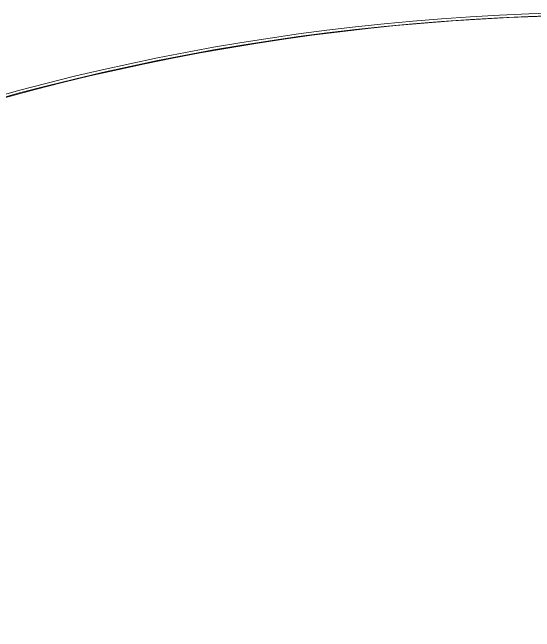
# Model space of a CAD drawing. Header units: millimetres. Extents: x 26282 to 30760, y 1404 to 4574.
# Drawn here: x 29211.32 to 29226.03, y 3190.52 to 3207.96 of the extents above; entities that cross this region are included whole.
import ezdxf

# ---------------------------------------------------------------- set-up
doc = ezdxf.new("R2010")
doc.units = ezdxf.units.MM
doc.header["$LTSCALE"] = 0.25
doc.linetypes.add('DIVIDE', pattern=[1.25, 0.5, -0.25, 0, -0.25, 0, -0.25])
for name, color, linetype, lineweight in [('AB-DUV', 4, 'Continuous', 50), ('DOĞRAMA', 30, 'Continuous', 20), ('SECTION LINE (3RDF)', 40, 'DIVIDE', 25)]:
    doc.layers.add(name, color=color, linetype=linetype, lineweight=lineweight)

# ---------------------------------------------------------------- blocks, each defined once
blk = doc.blocks.new('A$C74C11A8A')
at = {"layer": 'DOĞRAMA', "color": 155, "linetype": 'Continuous'}
blk.add_arc((46.49502066885086, 122.9330754585407), 649.5882768438469, 0, 90, dxfattribs=at)
blk = doc.blocks.new('A$C187D15ED')
at = {"layer": 'SECTION LINE (3RDF)', "xscale": 0.1, "yscale": 0.1, "zscale": 0.1, "rotation": 85.58962928942069}
for p in [(9669.814771928228, 2932.319986422093), (9669.815836942014, 2932.396097284128)]:
    blk.add_blockref('A$C74C11A8A', p, dxfattribs=at)

msp = doc.modelspace()

# ---------------------------------------------------------------- block references
at = {"layer": 'AB-DUV', "ltscale": 100}
msp.add_blockref('A$C187D15ED', (19570.42390626811, 205.0275163953916, 5.126401409773051), dxfattribs=at)

# ---------------------------------------------------------------- next in the draw order: linework, layer by layer
at = {"layer": 'DOĞRAMA', "color": 155, "linetype": 'Continuous'}
msp.add_arc((29228.33931735177, 3142.928586169099, 5.126401409773051), 64.95882768438469, 85.58962928947737, 175.5896292895205, dxfattribs=at)

doc.saveas('drawing.dxf')
